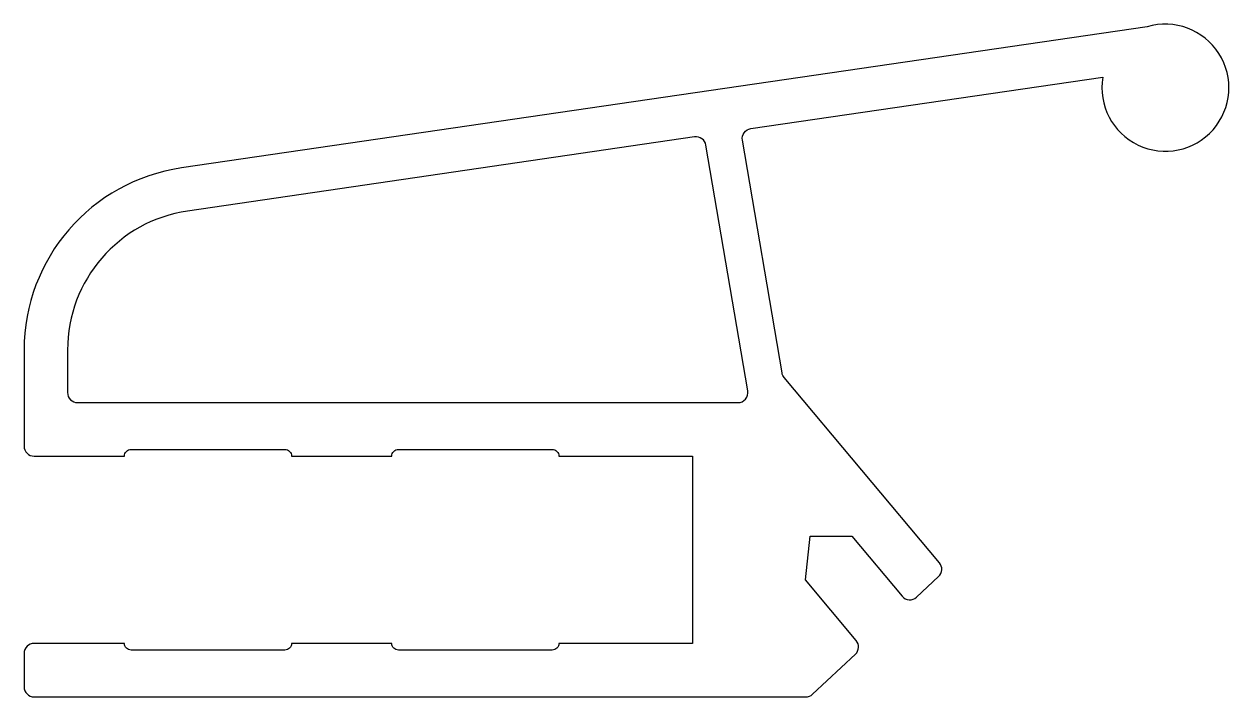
# Model space of a CAD drawing. Extents: x 135.5 to 171.5, y 210.5 to 230.6.
import ezdxf

# ---------------------------------------------------------------- set-up
doc = ezdxf.new("R2010")
doc.units = 0
doc.header["$LTSCALE"] = 15
doc.layers.get('0').update_dxf_attribs({"linetype": 'CONTINUOUS'})

msp = doc.modelspace()

# ---------------------------------------------------------------- linework, layer by layer
at = {"color": 0, "linetype": 'BYBLOCK', "ltscale": 0.05}
for points in [[(135.488, 218.002, 0.414214), (135.788, 217.702), (138.488, 217.702, -0.414214), (138.688, 217.902), (143.288, 217.902, -0.414214), (143.488, 217.702), (143.488, 217.702), (146.488, 217.702, -0.414214), (146.688, 217.902), (151.288, 217.902, -0.414214), (151.488, 217.702), (151.488, 217.702), (155.488, 217.702), (155.488, 212.105), (151.488, 212.105, -0.414214), (151.288, 211.905), (146.688, 211.905, -0.414214), (146.488, 212.105), (143.488, 212.105, -0.414214), (143.288, 211.905), (138.688, 211.905, -0.414214), (138.488, 212.105), (138.488, 212.105), (135.788, 212.105, 0.414214), (135.488, 211.805), (135.488, 210.805, 0.414214), (135.788, 210.505), (158.87, 210.505, 0.189892), (159.074, 210.585), (160.356, 211.781, 0.398919), (160.381, 212.193), (158.859, 214.007), (159.007, 215.309), (160.251, 215.305), (161.752, 213.515, 0.429675), (162.187, 213.488), (162.846, 214.103, 0.398919), (162.871, 214.515), (158.227, 220.05, -0.133121), (158.161, 220.192), (156.976, 227.145, -0.42116), (157.229, 227.493), (167.756, 229.031, 3.492518), (169.086, 230.539), (140.193, 226.317, 0.372325), (135.488, 220.875)], [(136.788, 220.875), (136.788, 219.602, 0.414214), (137.088, 219.302), (156.842, 219.302, 0.464551), (157.137, 219.652), (155.885, 227, 0.407301), (155.546, 227.247), (140.381, 225.031, 0.372325)]]:
    msp.add_lwpolyline(points, format="xyb", close=True, dxfattribs=at)

doc.saveas('drawing.dxf')
